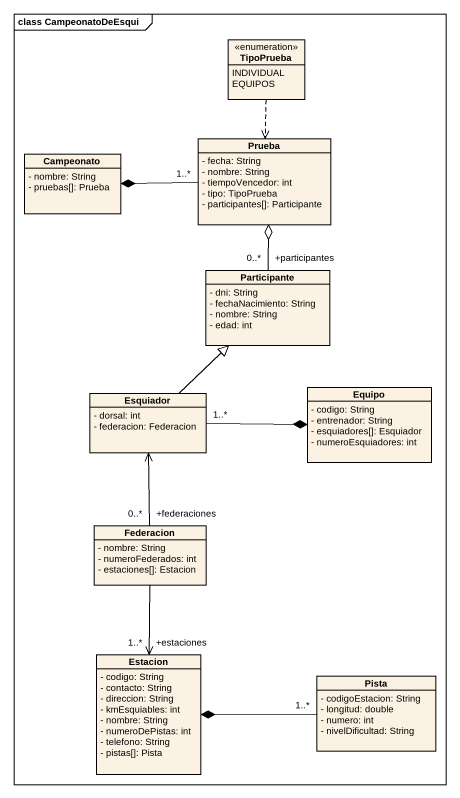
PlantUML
@startuml
mainframe class CampeonatoDeEsqui
hide circle
hide empty members
skinparam classAttributeIconSize 0
enum TipoPrueba {
  INDIVIDUAL
  EQUIPOS
}
class Campeonato {
  - nombre: String
  - pruebas[]: Prueba
}
class Prueba {
  - fecha: String
  - nombre: String
  - tiempoVencedor: int
  - tipo: TipoPrueba
  - participantes[]: Participante
}
class Participante {
  - dni: String
  - fechaNacimiento: String
  - nombre: String
  - edad: int
}
class Esquiador {
  - dorsal: int
  - federacion: Federacion
}
class Equipo {
  - codigo: String
  - entrenador: String
  - esquiadores[]: Esquiador
  - numeroEsquiadores: int
}
class Federacion {
  - nombre: String
  - numeroFederados: int
  - estaciones[]: Estacion
}
class Estacion {
  - codigo: String
  - contacto: String
  - direccion: String
  - kmEsquiables: int
  - nombre: String
  - numeroDePistas: int
  - telefono: String
  - pistas[]: Pista
}
class Pista {
  - codigoEstacion: String
  - longitud: double
  - numero: int
  - nivelDificultad: String
}
TipoPrueba ..> Prueba
Prueba "1..*" -left-* Campeonato
Participante "+participantes\n0..*" -up-o Prueba
Esquiador -up-|> Participante
Esquiador "1..*" -right-* Equipo
Federacion "+federaciones\n0..*" -up-> Esquiador
Federacion --> "+estaciones\n1..*" Estacion
Pista "1..*" -left-* Estacion
@enduml
